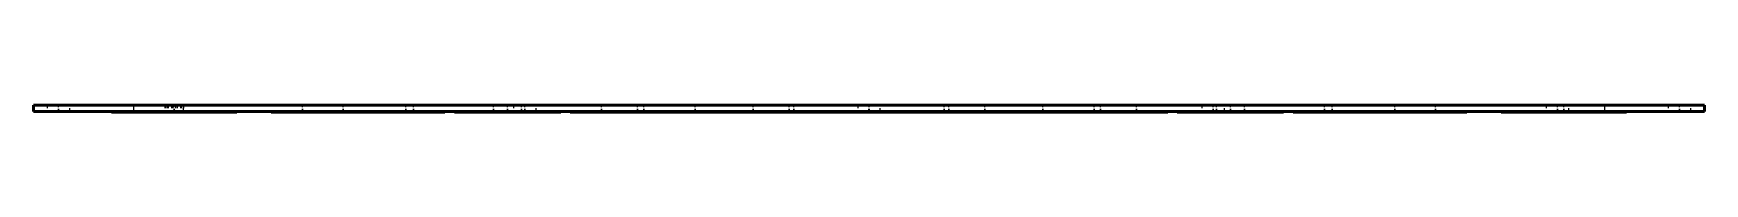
# Model space of a CAD drawing. Header units: millimetres. Extents: x -267 to 267, y 0 to 2.
import ezdxf

# ---------------------------------------------------------------- set-up
doc = ezdxf.new("R2010")
doc.units = ezdxf.units.MM
doc.linetypes.add('Center', pattern=[1.5, 0.45, -0.5, 0.05, -0.5])
doc.linetypes.add('Dashed', pattern=[2, 1, -1])
for name, color, linetype, lineweight in [('AM_0', 7, 'Continuous', 50), ('AM_4', 3, 'Continuous', 25), ('AM_7', 7, 'Center', 25), ('AM_9', 6, 'Dashed', 25)]:
    doc.layers.add(name, color=color, linetype=linetype, lineweight=lineweight)

msp = doc.modelspace()

# ---------------------------------------------------------------- linework, layer by layer
at = {"layer": 'AM_0'}
for p, q in [((-267, 2), (267, 2)), ((-267, 2), (-267, 0)), ((-267, 0), (267, 0)), ((-242, 0), (-242, -0.2)), ((-202, -0.2), (-202, 0)), ((-191, 0), (-191, -0.2)), ((-189, 0), (-189, -0.2)), ((-173, -0.2), (-173, 0)), ((-171, -0.2), (-171, 0)), ((-160.5, 0), (-160.5, -0.2)), ((-135.5, -0.2), (-135.5, 0)), ((-132.5, 0), (-132.5, -0.2)), ((-125.5, 0), (-125.5, -0.2)), ((-123.5, 0), (-123.5, -0.2)), ((-98.5, -0.2), (-98.5, 0)), ((-95.5, 0), (-95.5, -0.2)), ((-86.5, 0), (-86.5, -0.2)), ((-61.5, -0.2), (-61.5, 0)), ((-49.5, 0), (-49.5, -0.2)), ((-24.5, -0.2), (-24.5, 0)), ((-17.5, -0.2), (-17.5, 0)), ((-12.5, 0), (-12.5, -0.2)), ((12.5, -0.2), (12.5, 0)), ((17.5, 0), (17.5, -0.2)), ((24.5, 0), (24.5, -0.2)), ((49.5, -0.2), (49.5, 0)), ((61.5, 0), (61.5, -0.2)), ((86.5, -0.2), (86.5, 0)), ((95.5, -0.2), (95.5, 0)), ((98.5, 0), (98.5, -0.2)), ((123.5, -0.2), (123.5, 0)), ((125.5, -0.2), (125.5, 0)), ((132.5, -0.2), (132.5, 0)), ((135.5, 0), (135.5, -0.2)), ((160.5, -0.2), (160.5, 0)), ((171, 0), (171, -0.2)), ((173, 0), (173, -0.2)), ((189, -0.2), (189, 0)), ((191, -0.2), (191, 0)), ((202, 0), (202, -0.2)), ((242, -0.2), (242, 0)), ((267, 2), (267, 0)), ((-242, -0.2), (-202, -0.2)), ((-191, -0.2), (-135.5, -0.2)), ((-132.5, -0.2), (-98.5, -0.2)), ((-95.5, -0.2), (95.5, -0.2)), ((98.5, -0.2), (132.5, -0.2)), ((135.5, -0.2), (191, -0.2)), ((202, -0.2), (242, -0.2))]:
    msp.add_line(p, q, dxfattribs=at)
at = {"layer": 'AM_4'}
for p, q in [((-235, 2), (-235, 0)), ((235, 2), (235, 0))]:
    msp.add_line(p, q, dxfattribs=at)
at = {"layer": 'AM_7'}
for p, q in [((-259, -0.21), (-259, 2.1)), ((-222, -0.21), (-222, 2.1)), ((-181, -0.21), (-181, 2.1)), ((-168, -0.21), (-168, 2.1)), ((-148, -0.21), (-148, 2.1)), ((-145.5, -0.21), (-145.5, 2.1)), ((-120, -0.21), (-120, 2.1)), ((-115.5, -0.21), (-115.5, 2.1)), ((-111, -0.21), (-111, 2.1)), ((-110, -0.21), (-110, 2.1)), ((-85.5, -0.21), (-85.5, 2.1)), ((-74, -0.21), (-74, 2.1)), ((-72, -0.21), (-72, 2.1)), ((-55.5, -0.21), (-55.5, 2.1)), ((-37, -0.21), (-37, 2.1)), ((-25.5, -0.21), (-25.5, 2.1)), ((-24, -0.21), (-24, 2.1)), ((0, -0.21), (0, 2.1)), ((24, -0.21), (24, 2.1)), ((25.5, -0.21), (25.5, 2.1)), ((37, -0.21), (37, 2.1)), ((55.5, -0.21), (55.5, 2.1)), ((72, -0.21), (72, 2.1)), ((74, -0.21), (74, 2.1)), ((85.5, -0.21), (85.5, 2.1)), ((110, -0.21), (110, 2.1)), ((111, -0.21), (111, 2.1)), ((115.5, -0.21), (115.5, 2.1)), ((120, -0.21), (120, 2.1)), ((145.5, -0.21), (145.5, 2.1)), ((148, -0.21), (148, 2.1)), ((168, -0.21), (168, 2.1)), ((181, -0.21), (181, 2.1)), ((220, -0.21), (220, 2.1)), ((222, -0.21), (222, 2.1)), ((259, -0.21), (259, 2.1))]:
    msp.add_line(p, q, dxfattribs=at)
at = {"layer": 'AM_9'}
for p, q in [((-262.6, 2), (-262.6, 0)), ((-255.4, 0), (-255.4, 2)), ((-242, 2), (-242, 1.8)), ((-242, 1.8), (-202, 1.8)), ((-224.97, 2), (-224.97, 0)), ((-224.93, 2), (-224.93, 0)), ((-224.35, 2), (-224.35, 0)), ((-224.01, 2), (-224.01, 0)), ((-223.95, 2), (-223.95, 0)), ((-222.92, 2), (-222.92, 0)), ((-222.4, 2), (-222.4, 0)), ((-221.6, 2), (-221.6, 0)), ((-221.08, 2), (-221.08, 0)), ((-220.05, 2), (-220.05, 0)), ((-219.99, 2), (-219.99, 0)), ((-219.65, 2), (-219.65, 0)), ((-219.07, 2), (-219.07, 0)), ((-219.03, 0), (-219.03, 2)), ((-202, 1.8), (-202, 2)), ((-191, 2), (-191, 1.8)), ((-191, 1.8), (-135.5, 1.8)), ((-189, 2), (-189, 1.8)), ((-184, 2), (-184, 1.8)), ((-184, 0), (-184, -0.2)), ((-173, 1.8), (-173, 2)), ((-171, 1.8), (-171, 2)), ((-160.5, 2), (-160.5, 1.8)), ((-153.5, 2), (-153.5, 1.8)), ((-153.5, 0), (-153.5, -0.2)), ((-152, 1.8), (-152, 2)), ((-152, -0.2), (-152, 0)), ((-137.5, 1.8), (-137.5, 2)), ((-137.5, -0.2), (-137.5, 0)), ((-135.5, 1.8), (-135.5, 2)), ((-132.5, 2), (-132.5, 1.8)), ((-132.5, 1.8), (-98.5, 1.8)), ((-125.5, 2), (-125.5, 1.8)), ((-123.5, 2), (-123.5, 1.8)), ((-113.6, 2), (-113.6, 0)), ((-107.5, 1.8), (-107.5, 2)), ((-107.5, -0.2), (-107.5, 0)), ((-106.4, 0), (-106.4, 2)), ((-105.5, 1.8), (-105.5, 2)), ((-105.5, -0.2), (-105.5, 0)), ((-98.5, 1.8), (-98.5, 2)), ((-95.5, 2), (-95.5, 1.8)), ((-95.5, 1.8), (95.5, 1.8)), ((-88, 2), (-88, 1.8)), ((-88, 0), (-88, -0.2)), ((-86.5, 2), (-86.5, 1.8)), ((-75.5, 1.8), (-75.5, 2)), ((-75.5, -0.2), (-75.5, 0)), ((-65.5, 2), (-65.5, 1.8)), ((-65.5, 0), (-65.5, -0.2)), ((-61.5, 1.8), (-61.5, 2)), ((-56, 1.8), (-56, 2)), ((-56, -0.2), (-56, 0)), ((-49.5, 2), (-49.5, 1.8)), ((-45.5, 1.8), (-45.5, 2)), ((-45.5, -0.2), (-45.5, 0)), ((-40, 2), (-40, 1.8)), ((-40, 0), (-40, -0.2)), ((-33.5, 2), (-33.5, 1.8)), ((-33.5, 0), (-33.5, -0.2)), ((-24.5, 1.8), (-24.5, 2)), ((-17.5, 1.8), (-17.5, 2)), ((-12.5, 2), (-12.5, 1.8)), ((-8, 1.8), (-8, 2)), ((-8, -0.2), (-8, 0)), ((-6, 2), (-6, 1.8)), ((-6, 0), (-6, -0.2)), ((-3.6, 2), (-3.6, 0)), ((3.6, 0), (3.6, 2)), ((6, 1.8), (6, 2)), ((6, -0.2), (6, 0)), ((8, 2), (8, 1.8)), ((8, 0), (8, -0.2)), ((12.5, 1.8), (12.5, 2)), ((17.5, 2), (17.5, 1.8)), ((24.5, 2), (24.5, 1.8)), ((33.5, 1.8), (33.5, 2)), ((33.5, -0.2), (33.5, 0)), ((40, 1.8), (40, 2)), ((40, -0.2), (40, 0)), ((45.5, 2), (45.5, 1.8)), ((45.5, 0), (45.5, -0.2)), ((49.5, 1.8), (49.5, 2)), ((56, 2), (56, 1.8)), ((56, 0), (56, -0.2)), ((61.5, 2), (61.5, 1.8)), ((65.5, 1.8), (65.5, 2)), ((65.5, -0.2), (65.5, 0)), ((75.5, 2), (75.5, 1.8)), ((75.5, 0), (75.5, -0.2)), ((86.5, 1.8), (86.5, 2)), ((88, 1.8), (88, 2)), ((88, -0.2), (88, 0)), ((95.5, 1.8), (95.5, 2)), ((98.5, 2), (98.5, 1.8)), ((98.5, 1.8), (132.5, 1.8)), ((105.5, 2), (105.5, 1.8)), ((105.5, 0), (105.5, -0.2)), ((106.4, 2), (106.4, 0)), ((107.5, 2), (107.5, 1.8)), ((107.5, 0), (107.5, -0.2)), ((113.6, 0), (113.6, 2)), ((123.5, 1.8), (123.5, 2)), ((125.5, 1.8), (125.5, 2)), ((132.5, 1.8), (132.5, 2)), ((135.5, 2), (135.5, 1.8)), ((135.5, 1.8), (191, 1.8)), ((137.5, 2), (137.5, 1.8)), ((137.5, 0), (137.5, -0.2)), ((152, 2), (152, 1.8)), ((152, 0), (152, -0.2)), ((153.5, 1.8), (153.5, 2)), ((153.5, -0.2), (153.5, 0)), ((160.5, 1.8), (160.5, 2)), ((171, 2), (171, 1.8)), ((173, 2), (173, 1.8)), ((184, 1.8), (184, 2)), ((184, -0.2), (184, 0)), ((189, 1.8), (189, 2)), ((191, 1.8), (191, 2)), ((202, 2), (202, 1.8)), ((202, 1.8), (242, 1.8)), ((216.4, 2), (216.4, 0)), ((223.6, 0), (223.6, 2)), ((242, 1.8), (242, 2)), ((255.4, 2), (255.4, 0)), ((262.6, 0), (262.6, 2))]:
    msp.add_line(p, q, dxfattribs=at)

doc.saveas('drawing.dxf')
